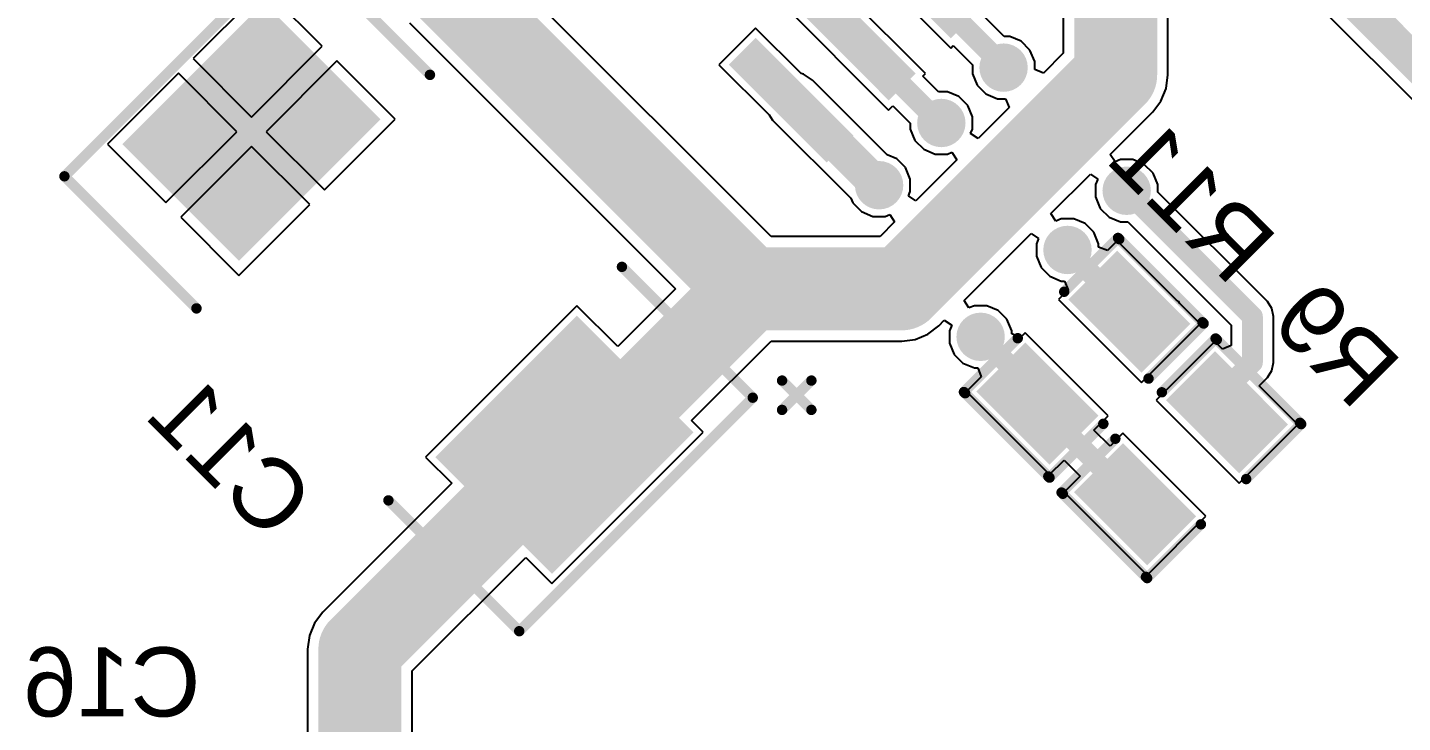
# Model space of a CAD drawing. Header units: millimetres. Extents: x 95 to 305, y 96 to 295.
# Drawn here: x 257.5 to 277.38, y 208.01 to 218.06 of the extents above; entities that cross this region are included whole.
import ezdxf

# ---------------------------------------------------------------- set-up
doc = ezdxf.new("R2010")
doc.units = ezdxf.units.MM
for name, color, linetype in [('BottomLayer', 5, 'Continuous'), ('BottomOverlay', 54, 'Continuous'), ('BottomPaste', 16, 'Continuous'), ('BottomSolder', 6, 'Continuous'), ('ViaHoleLayer', 16, 'Continuous')]:
    doc.layers.add(name, color=color, linetype=linetype)
doc.styles.add('Arial', font='', dxfattribs={"height": 0.2})
doc.styles.get('Arial').set_extended_font_data('Arial')

# ---------------------------------------------------------------- blocks, each defined once
blk = doc.blocks.new('HSOP_8_B_60')
at = {"layer": 'BottomLayer'}
for points in [[(-2.122, 3.7), (-1.672, 3.7), (-1.672, 1.8), (-2.122, 1.8)], [(-0.852, 3.7), (-0.402, 3.7), (-0.402, 1.8), (-0.852, 1.8)], [(0.418, 3.7), (0.868, 3.7), (0.868, 1.8), (0.418, 1.8)], [(1.688, 3.7), (2.138, 3.7), (2.138, 1.8), (1.688, 1.8)], [(-1.542, 1.15), (1.558, 1.15), (1.558, -1.25), (-1.542, -1.25)], [(-2.122, -1.9), (-1.672, -1.9), (-1.672, -3.8), (-2.122, -3.8)], [(-0.852, -1.9), (-0.402, -1.9), (-0.402, -3.8), (-0.852, -3.8)], [(0.418, -1.9), (0.868, -1.9), (0.868, -3.8), (0.418, -3.8)], [(1.688, -1.9), (2.138, -1.9), (2.138, -3.8), (1.688, -3.8)]]:
    blk.add_hatch(color=5, dxfattribs=at).paths.add_polyline_path(points)
at = {"layer": 'BottomPaste'}
for points in [[(-2.122, 3.7), (-1.672, 3.7), (-1.672, 1.8), (-2.122, 1.8)], [(-0.852, 3.7), (-0.402, 3.7), (-0.402, 1.8), (-0.852, 1.8)], [(0.418, 3.7), (0.868, 3.7), (0.868, 1.8), (0.418, 1.8)], [(1.688, 3.7), (2.138, 3.7), (2.138, 1.8), (1.688, 1.8)], [(-1.542, 1.15), (1.558, 1.15), (1.558, -1.25), (-1.542, -1.25)], [(-2.122, -1.9), (-1.672, -1.9), (-1.672, -3.8), (-2.122, -3.8)], [(-0.852, -1.9), (-0.402, -1.9), (-0.402, -3.8), (-0.852, -3.8)], [(0.418, -1.9), (0.868, -1.9), (0.868, -3.8), (0.418, -3.8)], [(1.688, -1.9), (2.138, -1.9), (2.138, -3.8), (1.688, -3.8)]]:
    blk.add_hatch(color=16, dxfattribs=at).paths.add_polyline_path(points)
at = {"layer": 'BottomSolder'}
for points in [[(-2.172, 3.75), (-1.622, 3.75), (-1.622, 1.75), (-2.172, 1.75)], [(-0.902, 3.75), (-0.352, 3.75), (-0.352, 1.75), (-0.902, 1.75)], [(0.368, 3.75), (0.918, 3.75), (0.918, 1.75), (0.368, 1.75)], [(1.638, 3.75), (2.188, 3.75), (2.188, 1.75), (1.638, 1.75)], [(-1.592, 1.2), (1.608, 1.2), (1.608, -1.3), (-1.592, -1.3)], [(-2.172, -1.85), (-1.622, -1.85), (-1.622, -3.85), (-2.172, -3.85)], [(-0.902, -1.85), (-0.352, -1.85), (-0.352, -3.85), (-0.902, -3.85)], [(0.368, -1.85), (0.918, -1.85), (0.918, -3.85), (0.368, -3.85)], [(1.638, -1.85), (2.188, -1.85), (2.188, -3.85), (1.638, -3.85)]]:
    blk.add_hatch(color=6, dxfattribs=at).paths.add_polyline_path(points)
at = {"layer": 'BottomOverlay', "text_generation_flag": 2}
blk.add_text('.', height=1, rotation=-180, dxfattribs=at).set_placement((-2.992, 2.85))
blk = doc.blocks.new('RES0805_B_123')
at = {"layer": 'BottomLayer'}
for points in [[(-1.388, 0.719), (-0.488, 0.719), (-0.488, -0.678), (-1.388, -0.678)], [(0.492, 0.719), (1.392, 0.719), (1.392, -0.678), (0.492, -0.678)]]:
    blk.add_hatch(color=5, dxfattribs=at).paths.add_polyline_path(points)
at = {"layer": 'BottomPaste'}
for points in [[(-1.388, 0.719), (-0.488, 0.719), (-0.488, -0.678), (-1.388, -0.678)], [(0.492, 0.719), (1.392, 0.719), (1.392, -0.678), (0.492, -0.678)]]:
    blk.add_hatch(color=16, dxfattribs=at).paths.add_polyline_path(points)
at = {"layer": 'BottomSolder'}
for points in [[(-1.438, 0.769), (-0.438, 0.769), (-0.438, -0.728), (-1.438, -0.728)], [(0.442, 0.769), (1.442, 0.769), (1.442, -0.728), (0.442, -0.728)]]:
    blk.add_hatch(color=6, dxfattribs=at).paths.add_polyline_path(points)
at = {"layer": 'BottomOverlay', "const_width": 0.15}
for points in [[(-0.45, 0.9), (-1.575, 0.9)], [(-1.575, -0.825), (-1.575, 0.875)], [(1.575, 0.9), (0.475, 0.9)], [(1.575, -0.825), (1.575, 0.875)], [(-0.475, -0.85), (-1.575, -0.85)], [(1.575, -0.85), (0.475, -0.85)]]:
    blk.add_lwpolyline(points, dxfattribs=at)
at = {"layer": 'BottomOverlay', "const_width": 0.075}
for points in [[(-1.613, 0.9, 1), (-1.538, 0.9, 1)], [(-1.613, 0.875, 1), (-1.538, 0.875, 1)], [(-0.487, 0.9, 1), (-0.412, 0.9, 1)], [(0.437, 0.9, 1), (0.513, 0.9, 1)], [(1.538, 0.9, 1), (1.613, 0.9, 1)], [(1.538, 0.875, 1), (1.613, 0.875, 1)], [(-1.613, -0.825, 1), (-1.538, -0.825, 1)], [(-1.613, -0.85, 1), (-1.538, -0.85, 1)], [(-0.512, -0.85, 1), (-0.437, -0.85, 1)], [(0.437, -0.85, 1), (0.513, -0.85, 1)], [(1.538, -0.825, 1), (1.613, -0.825, 1)], [(1.538, -0.85, 1), (1.613, -0.85, 1)]]:
    blk.add_lwpolyline(points, format="xyb", close=True, dxfattribs=at)
blk = doc.blocks.new('RES0805_B_125')
at = {"layer": 'BottomLayer'}
for points in [[(-1.388, 0.719), (-0.488, 0.719), (-0.488, -0.678), (-1.388, -0.678)], [(0.492, 0.719), (1.392, 0.719), (1.392, -0.678), (0.492, -0.678)]]:
    blk.add_hatch(color=5, dxfattribs=at).paths.add_polyline_path(points)
at = {"layer": 'BottomPaste'}
for points in [[(-1.388, 0.719), (-0.488, 0.719), (-0.488, -0.678), (-1.388, -0.678)], [(0.492, 0.719), (1.392, 0.719), (1.392, -0.678), (0.492, -0.678)]]:
    blk.add_hatch(color=16, dxfattribs=at).paths.add_polyline_path(points)
at = {"layer": 'BottomSolder'}
for points in [[(-1.438, 0.769), (-0.438, 0.769), (-0.438, -0.728), (-1.438, -0.728)], [(0.442, 0.769), (1.442, 0.769), (1.442, -0.728), (0.442, -0.728)]]:
    blk.add_hatch(color=6, dxfattribs=at).paths.add_polyline_path(points)
at = {"layer": 'BottomOverlay', "const_width": 0.15}
for points in [[(-0.45, 0.9), (-1.575, 0.9)], [(-1.575, -0.825), (-1.575, 0.875)], [(1.575, 0.9), (0.475, 0.9)], [(1.575, -0.825), (1.575, 0.875)], [(-0.475, -0.85), (-1.575, -0.85)], [(1.575, -0.85), (0.475, -0.85)]]:
    blk.add_lwpolyline(points, dxfattribs=at)
at = {"layer": 'BottomOverlay', "const_width": 0.075}
for points in [[(-1.613, 0.9, 1), (-1.538, 0.9, 1)], [(-1.613, 0.875, 1), (-1.538, 0.875, 1)], [(-0.488, 0.9, 1), (-0.413, 0.9, 1)], [(0.437, 0.9, 1), (0.512, 0.9, 1)], [(1.537, 0.9, 1), (1.612, 0.9, 1)], [(1.537, 0.875, 1), (1.612, 0.875, 1)], [(-1.613, -0.825, 1), (-1.538, -0.825, 1)], [(-1.613, -0.85, 1), (-1.538, -0.85, 1)], [(-0.513, -0.85, 1), (-0.438, -0.85, 1)], [(0.437, -0.85, 1), (0.512, -0.85, 1)], [(1.537, -0.825, 1), (1.612, -0.825, 1)], [(1.537, -0.85, 1), (1.612, -0.85, 1)]]:
    blk.add_lwpolyline(points, format="xyb", close=True, dxfattribs=at)
blk = doc.blocks.new('CAP_TANT_D_B_187')
at = {"layer": 'BottomLayer'}
for points in [[(-4.323, 1.403), (-2.037, 1.403), (-2.037, -1.391), (-4.323, -1.391)], [(2.077, 1.403), (4.363, 1.403), (4.363, -1.391), (2.077, -1.391)]]:
    blk.add_hatch(color=5, dxfattribs=at).paths.add_polyline_path(points)
at = {"layer": 'BottomPaste'}
for points in [[(-4.323, 1.403), (-2.037, 1.403), (-2.037, -1.391), (-4.323, -1.391)], [(2.077, 1.403), (4.363, 1.403), (4.363, -1.391), (2.077, -1.391)]]:
    blk.add_hatch(color=16, dxfattribs=at).paths.add_polyline_path(points)
at = {"layer": 'BottomSolder'}
for points in [[(-4.373, 1.453), (-1.987, 1.453), (-1.987, -1.441), (-4.373, -1.441)], [(2.027, 1.453), (4.413, 1.453), (4.413, -1.441), (2.027, -1.441)]]:
    blk.add_hatch(color=6, dxfattribs=at).paths.add_polyline_path(points)
at = {"layer": 'BottomOverlay', "const_width": 0.15}
for points in [[(-1.95, 2.375), (-4.625, 2.375)], [(-4.625, 2.375), (-4.625, -2.4)], [(4.675, 2.375), (1.975, 2.375)], [(4.675, 2.375), (4.675, -2.4)], [(-1.95, -2.4), (-4.625, -2.4)], [(4.675, -2.4), (1.975, -2.4)], [(-5.05, -2.575), (-5.05, -3.175)], [(-4.75, -2.875), (-5.35, -2.875)]]:
    blk.add_lwpolyline(points, dxfattribs=at)
at = {"layer": 'BottomOverlay', "const_width": 0.075}
for points in [[(-4.663, 2.375, 1), (-4.588, 2.375, 1)], [(-4.663, 2.375, 1), (-4.588, 2.375, 1)], [(-1.988, 2.375, 1), (-1.913, 2.375, 1)], [(1.937, 2.375, 1), (2.013, 2.375, 1)], [(4.638, 2.375, 1), (4.713, 2.375, 1)], [(4.638, 2.375, 1), (4.713, 2.375, 1)], [(-4.663, -2.4, 1), (-4.588, -2.4, 1)], [(-4.663, -2.4, 1), (-4.588, -2.4, 1)], [(-1.988, -2.4, 1), (-1.913, -2.4, 1)], [(1.937, -2.4, 1), (2.013, -2.4, 1)], [(4.638, -2.4, 1), (4.713, -2.4, 1)], [(4.638, -2.4, 1), (4.713, -2.4, 1)], [(-5.088, -2.575, 1), (-5.013, -2.575, 1)], [(-5.388, -2.875, 1), (-5.313, -2.875, 1)], [(-4.788, -2.875, 1), (-4.713, -2.875, 1)], [(-5.088, -3.175, 1), (-5.013, -3.175, 1)]]:
    blk.add_lwpolyline(points, format="xyb", close=True, dxfattribs=at)

msp = doc.modelspace()

# ---------------------------------------------------------------- hatches: boundary and pattern name
at = {"layer": 'BottomLayer'}
h = msp.add_hatch(color=5, dxfattribs=at)
edge = h.paths.add_edge_path()
edge.add_arc((271.613, 217.481), 0.3, 0, 360)
h = msp.add_hatch(color=5, dxfattribs=at)
edge = h.paths.add_edge_path()
edge.add_arc((270.713, 216.681), 0.3, 0, 360)
h = msp.add_hatch(color=5, dxfattribs=at)
edge = h.paths.add_edge_path()
edge.add_arc((269.813, 215.781), 0.3, 0, 360)
h = msp.add_hatch(color=5, dxfattribs=at)
edge = h.paths.add_edge_path()
edge.add_arc((273.393, 215.701), 0.3, 0, 360)
h = msp.add_hatch(color=5, dxfattribs=at)
edge = h.paths.add_edge_path()
edge.add_arc((272.537, 214.845), 0.3, 0, 360)
h = msp.add_hatch(color=5, dxfattribs=at)
edge = h.paths.add_edge_path()
edge.add_arc((271.281, 213.589), 0.3, 0, 360)
at = {"layer": 'BottomSolder'}
h = msp.add_hatch(color=6, dxfattribs=at)
edge = h.paths.add_edge_path()
edge.add_arc((271.613, 217.481), 0.35, 0, 360)
h = msp.add_hatch(color=6, dxfattribs=at)
edge = h.paths.add_edge_path()
edge.add_arc((270.713, 216.681), 0.35, 0, 360)
h = msp.add_hatch(color=6, dxfattribs=at)
edge = h.paths.add_edge_path()
edge.add_arc((269.813, 215.781), 0.35, 0, 360)
h = msp.add_hatch(color=6, dxfattribs=at)
edge = h.paths.add_edge_path()
edge.add_arc((273.393, 215.701), 0.35, 0, 360)
h = msp.add_hatch(color=6, dxfattribs=at)
edge = h.paths.add_edge_path()
edge.add_arc((272.537, 214.845), 0.35, 0, 360)
h = msp.add_hatch(color=6, dxfattribs=at)
edge = h.paths.add_edge_path()
edge.add_arc((271.281, 213.589), 0.35, 0, 360)
at = {"layer": 'ViaHoleLayer'}
h = msp.add_hatch(color=16, dxfattribs=at)
edge = h.paths.add_edge_path()
edge.add_arc((271.613, 217.481), 0.15, 0, 360)
h = msp.add_hatch(color=16, dxfattribs=at)
edge = h.paths.add_edge_path()
edge.add_arc((270.713, 216.681), 0.15, 0, 360)
h = msp.add_hatch(color=16, dxfattribs=at)
edge = h.paths.add_edge_path()
edge.add_arc((269.813, 215.781), 0.15, 0, 360)
h = msp.add_hatch(color=16, dxfattribs=at)
edge = h.paths.add_edge_path()
edge.add_arc((273.393, 215.701), 0.15, 0, 360)
h = msp.add_hatch(color=16, dxfattribs=at)
edge = h.paths.add_edge_path()
edge.add_arc((272.537, 214.845), 0.15, 0, 360)
h = msp.add_hatch(color=16, dxfattribs=at)
edge = h.paths.add_edge_path()
edge.add_arc((271.281, 213.589), 0.15, 0, 360)

# ---------------------------------------------------------------- linework, layer by layer
at = {"layer": 'BottomLayer'}
for p, q in [((274.393, 220.153), (282.998, 211.549)), ((273.99, 217.376), (273.99, 219.866)), ((272.477, 219.552), (272.477, 217.69)), ((269.294, 219.32), (270.849, 217.764)), ((268.251, 215.039), (264.314, 218.977)), ((270.482, 217.396), (268.926, 218.952)), ((260.916, 218.634), (259.893, 217.611)), ((261.76, 217.791), (260.916, 218.634)), ((268.396, 218.422), (269.951, 216.866)), ((263.022, 218.129), (266.868, 214.283)), ((271.62, 217.931), (271.318, 218.233)), ((268.028, 218.054), (267.498, 217.524)), ((268.688, 217.394), (268.028, 218.054)), ((271.702, 217.931), (271.62, 217.931)), ((271.868, 217.863), (271.702, 217.931)), ((260.737, 216.767), (261.76, 217.791)), ((270.849, 217.764), (270.886, 217.801)), ((270.886, 217.801), (271.163, 217.524)), ((271.994, 217.736), (271.868, 217.863)), ((272.063, 217.571), (271.994, 217.736)), ((259.893, 217.611), (260.737, 216.767)), ((261.972, 217.579), (260.949, 216.555)), ((262.816, 216.735), (261.972, 217.579)), ((267.498, 217.524), (268.223, 216.799)), ((271.163, 217.524), (271.163, 217.392)), ((272.063, 217.455), (272.063, 217.571)), ((272.477, 217.69), (272.19, 217.402)), ((259.681, 217.399), (258.658, 216.376)), ((260.525, 216.555), (259.681, 217.399)), ((268.718, 217.388), (268.688, 217.394)), ((268.85, 217.299), (268.718, 217.388)), ((270.444, 217.359), (270.482, 217.396)), ((270.672, 217.131), (270.444, 217.359)), ((271.163, 217.392), (271.231, 217.227)), ((272.19, 217.402), (272.063, 217.455)), ((273.964, 217.18), (273.99, 217.376)), ((269.93, 216.22), (268.85, 217.299)), ((270.802, 217.131), (270.672, 217.131)), ((270.968, 217.063), (270.802, 217.131)), ((271.231, 217.227), (271.358, 217.1)), ((273.889, 216.998), (273.964, 217.18)), ((269.951, 216.866), (270.012, 216.927)), ((270.012, 216.927), (270.263, 216.676)), ((271.094, 216.936), (270.968, 217.063)), ((271.163, 216.771), (271.094, 216.936)), ((271.358, 217.1), (271.523, 217.031)), ((271.523, 217.031), (271.64, 217.031)), ((271.64, 217.031), (271.692, 216.904)), ((273.769, 216.841), (273.889, 216.998)), ((261.792, 215.712), (262.816, 216.735)), ((268.223, 216.799), (268.273, 216.723)), ((268.273, 216.723), (269.404, 215.592)), ((271.163, 216.592), (271.163, 216.771)), ((271.692, 216.904), (271.244, 216.456)), ((273.153, 216.226), (273.769, 216.841)), ((273.769, 216.841), (273.769, 216.841)), ((259.501, 215.532), (260.525, 216.555)), ((260.949, 216.555), (261.792, 215.712)), ((270.263, 216.676), (270.263, 216.592)), ((270.263, 216.592), (270.331, 216.427)), ((271.136, 216.528), (271.163, 216.592)), ((271.244, 216.456), (271.136, 216.528)), ((258.658, 216.376), (259.501, 215.532)), ((260.737, 216.343), (259.714, 215.32)), ((261.58, 215.5), (260.737, 216.343)), ((270.331, 216.427), (270.458, 216.3)), ((270.068, 216.163), (269.93, 216.22)), ((270.194, 216.036), (270.068, 216.163)), ((270.938, 216.15), (270.344, 215.556)), ((270.458, 216.3), (270.623, 216.231)), ((270.623, 216.231), (270.802, 216.231)), ((270.802, 216.231), (270.866, 216.258)), ((270.866, 216.258), (270.938, 216.15)), ((273.225, 216.118), (273.153, 216.226)), ((273.304, 216.151), (273.225, 216.118)), ((273.483, 216.151), (273.304, 216.151)), ((273.648, 216.082), (273.483, 216.151)), ((270.263, 215.871), (270.194, 216.036)), ((272.298, 215.37), (272.868, 215.941)), ((272.868, 215.941), (272.976, 215.869)), ((273.775, 215.956), (273.648, 216.082)), ((273.843, 215.79), (273.775, 215.956)), ((270.263, 215.692), (270.263, 215.871)), ((272.976, 215.869), (272.943, 215.79)), ((272.943, 215.79), (272.943, 215.611)), ((273.843, 215.683), (273.843, 215.79)), ((269.404, 215.592), (269.431, 215.527)), ((269.431, 215.527), (269.558, 215.4)), ((270.236, 215.628), (270.263, 215.692)), ((270.344, 215.556), (270.236, 215.628)), ((272.943, 215.611), (273.012, 215.446)), ((275.428, 214.099), (273.843, 215.683)), ((260.557, 214.476), (261.58, 215.5)), ((269.558, 215.4), (269.723, 215.331)), ((269.723, 215.331), (269.902, 215.331)), ((269.902, 215.331), (269.966, 215.358)), ((269.966, 215.358), (270.038, 215.25)), ((272.37, 215.263), (272.298, 215.37)), ((273.012, 215.446), (273.138, 215.319)), ((259.714, 215.32), (260.557, 214.476)), ((270.038, 215.25), (269.827, 215.039)), ((272.448, 215.295), (272.37, 215.263)), ((272.627, 215.295), (272.448, 215.295)), ((272.792, 215.227), (272.627, 215.295)), ((272.919, 215.1), (272.792, 215.227)), ((273.138, 215.319), (273.304, 215.251)), ((273.304, 215.251), (273.411, 215.251)), ((273.411, 215.251), (274.906, 213.756)), ((269.827, 215.039), (268.251, 215.039)), ((271.041, 214.114), (272.012, 215.085)), ((272.012, 215.085), (272.12, 215.013)), ((272.12, 215.013), (272.087, 214.935)), ((272.087, 214.935), (272.087, 214.756)), ((272.987, 214.935), (272.919, 215.1)), ((272.987, 214.887), (272.987, 214.935)), ((273.257, 214.977), (273.114, 214.835)), ((274.115, 214.119), (273.257, 214.977)), ((272.087, 214.756), (272.156, 214.59)), ((273.114, 214.835), (272.987, 214.887)), ((272.156, 214.59), (272.282, 214.464)), ((272.282, 214.464), (272.448, 214.395)), ((272.448, 214.395), (272.495, 214.395)), ((272.495, 214.395), (272.548, 214.268)), ((266.868, 214.283), (266.033, 213.447)), ((272.548, 214.268), (272.408, 214.128)), ((265.442, 214.038), (263.254, 211.85)), ((266.033, 213.447), (265.442, 214.038)), ((271.113, 214.006), (271.041, 214.114)), ((271.191, 214.039), (271.113, 214.006)), ((271.37, 214.039), (271.191, 214.039)), ((271.536, 213.97), (271.37, 214.039)), ((271.662, 213.843), (271.536, 213.97)), ((272.408, 214.128), (273.608, 212.929)), ((274.14, 214.102), (274.115, 214.119)), ((274.157, 214.077), (274.14, 214.102)), ((274.457, 213.777), (274.157, 214.077)), ((275.494, 214), (275.428, 214.099)), ((275.428, 214.099), (275.428, 214.099)), ((275.518, 213.882), (275.494, 214)), ((270.519, 213.628), (270.675, 213.748)), ((270.675, 213.748), (270.756, 213.828)), ((270.756, 213.828), (270.863, 213.756)), ((270.863, 213.756), (270.831, 213.678)), ((271.731, 213.678), (271.662, 213.843)), ((273.608, 212.929), (274.457, 213.777)), ((274.906, 213.756), (274.906, 213.465)), ((275.518, 213.219), (275.518, 213.882)), ((275.518, 213.882), (275.518, 213.882)), ((270.141, 213.526), (270.336, 213.552)), ((270.336, 213.552), (270.519, 213.628)), ((270.831, 213.678), (270.831, 213.499)), ((271.731, 213.631), (271.731, 213.678)), ((271.858, 213.578), (271.731, 213.631)), ((271.927, 213.648), (271.858, 213.578)), ((273.127, 212.448), (271.927, 213.648)), ((267.102, 212.377), (268.251, 213.526)), ((268.251, 213.526), (270.141, 213.526)), ((270.831, 213.499), (270.899, 213.334)), ((274.667, 213.523), (273.819, 212.675)), ((274.779, 213.412), (274.667, 213.523)), ((274.906, 213.465), (274.779, 213.412)), ((270.899, 213.334), (271.026, 213.207)), ((271.026, 213.207), (271.191, 213.139)), ((275.494, 213.102), (275.518, 213.219)), ((275.518, 213.219), (275.518, 213.219)), ((271.291, 213.012), (271.079, 212.799)), ((271.191, 213.139), (271.239, 213.139)), ((271.239, 213.139), (271.291, 213.012)), ((275.308, 212.883), (275.428, 213.003)), ((275.428, 213.003), (275.494, 213.102)), ((271.079, 212.799), (272.279, 211.599)), ((275.867, 212.323), (275.308, 212.883)), ((273.819, 212.675), (275.019, 211.475)), ((267.27, 212.209), (267.102, 212.377)), ((272.919, 212.24), (273.127, 212.448)), ((265.083, 210.022), (267.27, 212.209)), ((273.152, 212.007), (272.919, 212.24)), ((273.338, 212.194), (273.152, 212.007)), ((274.538, 210.994), (273.338, 212.194)), ((275.019, 211.475), (275.867, 212.323)), ((263.254, 211.85), (263.633, 211.471)), ((272.279, 211.599), (272.487, 211.807)), ((272.487, 211.807), (272.719, 211.575)), ((272.719, 211.575), (272.49, 211.345)), ((263.633, 211.471), (261.77, 209.608)), ((272.49, 211.345), (273.69, 210.145)), ((273.69, 210.145), (274.538, 210.994)), ((263.062, 208.76), (264.703, 210.401)), ((264.703, 210.401), (265.083, 210.022)), ((261.77, 209.608), (261.65, 209.451)), ((261.65, 209.451), (261.575, 209.269)), ((261.575, 209.269), (261.549, 209.073)), ((261.549, 209.073), (261.549, 204.994)), ((263.062, 204.681), (263.062, 208.76))]:
    msp.add_line(p, q, dxfattribs=at)
for points, const_width in [([(274.546, 220.577), (283.405, 211.718)], 0.5), ([(273.234, 217.376), (273.234, 219.866)], 1.2), ([(263.557, 218.664), (267.938, 214.283)], 1.2), ([(270.337, 218.782), (271.613, 217.506)], 0.3), ([(269.439, 217.909), (269.462, 217.909)], 0.3), ([(269.462, 217.909), (270.69, 216.681)], 0.3), ([(270.141, 214.283), (273.234, 217.376)], 1.2), ([(271.613, 217.481), (271.613, 217.506)], 0.3), ([(268.562, 217.011), (269.791, 215.781)], 0.5), ([(268.541, 217.011), (268.562, 217.011)], 0.3), ([(270.69, 216.681), (270.713, 216.681)], 0.3), ([(269.791, 215.781), (269.813, 215.781)], 0.3), ([(273.393, 215.701), (275.212, 213.882)], 0.3), ([(272.537, 214.845), (273.43, 213.953)], 0.3), ([(265.685, 212.03), (267.938, 214.283)], 1.2), ([(267.938, 214.283), (270.141, 214.283)], 1.2), ([(273.43, 213.953), (273.432, 213.953)], 0.3), ([(273.432, 213.953), (273.5, 213.886)], 0.3), ([(273.5, 213.886), (273.924, 213.886)], 0.3), ([(275.212, 213.219), (275.212, 213.882)], 0.3), ([(271.281, 213.589), (272.103, 212.766)], 0.3), ([(274.843, 212.85), (275.212, 213.219)], 0.3), ([(274.843, 212.499), (274.843, 212.85)], 0.3), ([(272.103, 212.623), (272.103, 212.766)], 0.3), ([(272.103, 212.623), (273.514, 211.213)], 0.3), ([(262.305, 209.073), (265.262, 212.03)], 1.2), ([(265.262, 212.03), (265.685, 212.03)], 1.2), ([(273.514, 211.17), (273.514, 211.213)], 0.3), ([(262.305, 204.681), (262.305, 209.073)], 1.2)]:
    msp.add_lwpolyline(points, dxfattribs=dict(at, const_width=const_width))
for points, const_width in [([(269.364, 217.909, 1), (269.514, 217.909, 1)], 0.15), ([(269.387, 217.909, 1), (269.537, 217.909, 1)], 0.15), ([(269.387, 217.909, 1), (269.537, 217.909, 1)], 0.15), ([(272.934, 217.376, 1), (273.534, 217.376, 1)], 0.6), ([(272.934, 217.376, 1), (273.534, 217.376, 1)], 0.6), ([(271.538, 217.506, 1), (271.688, 217.506, 1)], 0.15), ([(271.538, 217.506, 1), (271.688, 217.506, 1)], 0.15), ([(271.538, 217.481, 1), (271.688, 217.481, 1)], 0.15), ([(268.437, 217.011, 1), (268.687, 217.011, 1)], 0.25), ([(268.466, 217.011, 1), (268.616, 217.011, 1)], 0.15), ([(268.487, 217.011, 1), (268.637, 217.011, 1)], 0.15), ([(270.615, 216.681, 1), (270.765, 216.681, 1)], 0.15), ([(270.615, 216.681, 1), (270.765, 216.681, 1)], 0.15), ([(270.638, 216.681, 1), (270.788, 216.681, 1)], 0.15), ([(269.666, 215.781, 1), (269.916, 215.781, 1)], 0.25), ([(269.716, 215.781, 1), (269.866, 215.781, 1)], 0.15), ([(269.738, 215.781, 1), (269.888, 215.781, 1)], 0.15), ([(273.318, 215.701, 1), (273.468, 215.701, 1)], 0.15), ([(272.462, 214.845, 1), (272.612, 214.845, 1)], 0.15), ([(267.638, 214.283, 1), (268.238, 214.283, 1)], 0.6), ([(267.638, 214.283, 1), (268.238, 214.283, 1)], 0.6), ([(267.638, 214.283, 1), (268.238, 214.283, 1)], 0.6), ([(269.841, 214.283, 1), (270.441, 214.283, 1)], 0.6), ([(269.841, 214.283, 1), (270.441, 214.283, 1)], 0.6), ([(273.355, 213.953, 1), (273.505, 213.953, 1)], 0.15), ([(273.355, 213.953, 1), (273.505, 213.953, 1)], 0.15), ([(273.357, 213.953, 1), (273.507, 213.953, 1)], 0.15), ([(273.357, 213.953, 1), (273.507, 213.953, 1)], 0.15), ([(273.425, 213.886, 1), (273.575, 213.886, 1)], 0.15), ([(273.425, 213.886, 1), (273.575, 213.886, 1)], 0.15), ([(273.849, 213.886, 1), (273.999, 213.886, 1)], 0.15), ([(275.137, 213.882, 1), (275.287, 213.882, 1)], 0.15), ([(275.137, 213.882, 1), (275.287, 213.882, 1)], 0.15), ([(271.206, 213.589, 1), (271.356, 213.589, 1)], 0.15), ([(275.137, 213.219, 1), (275.287, 213.219, 1)], 0.15), ([(275.137, 213.219, 1), (275.287, 213.219, 1)], 0.15), ([(274.768, 212.85, 1), (274.918, 212.85, 1)], 0.15), ([(274.768, 212.85, 1), (274.918, 212.85, 1)], 0.15), ([(272.028, 212.766, 1), (272.178, 212.766, 1)], 0.15), ([(272.028, 212.766, 1), (272.178, 212.766, 1)], 0.15), ([(272.028, 212.623, 1), (272.178, 212.623, 1)], 0.15), ([(272.028, 212.623, 1), (272.178, 212.623, 1)], 0.15), ([(264.962, 212.03, 1), (265.562, 212.03, 1)], 0.6), ([(264.962, 212.03, 1), (265.562, 212.03, 1)], 0.6), ([(265.385, 212.03, 1), (265.985, 212.03, 1)], 0.6), ([(265.385, 212.03, 1), (265.985, 212.03, 1)], 0.6), ([(274.768, 212.499, 1), (274.918, 212.499, 1)], 0.15), ([(273.439, 211.213, 1), (273.589, 211.213, 1)], 0.15), ([(273.439, 211.213, 1), (273.589, 211.213, 1)], 0.15), ([(273.439, 211.17, 1), (273.589, 211.17, 1)], 0.15), ([(262.005, 209.073, 1), (262.605, 209.073, 1)], 0.6), ([(262.005, 209.073, 1), (262.605, 209.073, 1)], 0.6)]:
    msp.add_lwpolyline(points, format="xyb", close=True, dxfattribs=dict(at, const_width=const_width))

# ---------------------------------------------------------------- block references
for name, p, rotation in [('HSOP_8_B_60', (267.949, 220.309), 225), ('CAP_TANT_D_B_187', (263.018, 214.283), 135), ('RES0805_B_123', (272.755, 213.304), 225), ('RES0805_B_125', (274.166, 211.85), 225)]:
    msp.add_blockref(name, p, dxfattribs=dict(rotation=rotation))

# ---------------------------------------------------------------- texts
at = {"layer": 'BottomOverlay', "style": 'Arial', "text_generation_flag": 2}
for s, p in [('R11', (274.9, 214.3)), ('R9', (276.7, 212.5)), ('C11', (261, 210.6))]:
    msp.add_text(s, height=1, rotation=315, dxfattribs=at).set_placement(p)
msp.add_text('C16', height=1, dxfattribs=at).set_placement((260, 208.1))

doc.saveas('drawing.dxf')
